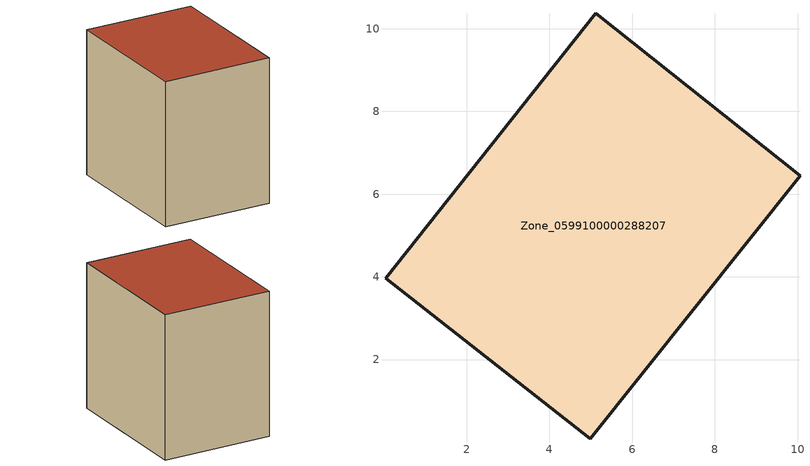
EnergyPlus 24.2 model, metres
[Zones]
Zone_0599100000288207
 floor ground (C_G): 5.12,10.38 10.06,6.45 4.98,0.08 0.04,3.96 z0.48
 wall outside (C_F): 10.06,6.45 5.12,10.38 0.04,3.96 4.98,0.08 10.06,6.45 z0.48:8.75
 roof outside (C_R): 0.04,3.96 4.98,0.08 10.06,6.45 5.12,10.38 z8.75
[BUILDING]
Pand.0599100000288207: North Axis=0; Terrain=City; Loads Convergence Tolerance Value=0.04; Temperature Convergence Tolerance Value=0.4; Solar Distribution=FullExterior; Maximum Number of Warmup Days=25; Minimum Number of Warmup Days=1
[Site:Location]
Rotterdam.The.Hague.AP_ZH_NLD Design_Conditions: Latitude=51.96; Longitude=4.45; Time Zone=1; Elevation=-4.5
[SITE:GROUNDTEMPERATURE:BUILDINGSURFACE]
18, 18, 18, 18, 18, 18, 18, 18, 18, 18, 18, 18
[MATERIAL] Thermal Absorptance=0.9; Solar Absorptance=0.7; Visible Absorptance=0.7
Name | Roughness | Thickness | Conductivity | Density | Specific Heat
G.TC.1965-1974 | MediumSmooth | 0.15 | 0.882353 | 540 | 1210
F.TC.1965-1974 | Rough | 0.3 | 0.697674 | 1920 | 840
R.TC.1965-1974 | MediumRough | 0.2 | 0.232558 | 1500 | 1000
[CONSTRUCTION]
C_G: G.TC.1965-1974
C_F: F.TC.1965-1974
C_R: R.TC.1965-1974
[ZONE]
Zone_0599100000288207: Type=1; Multiplier=1; Ceiling Height=Autocalculate; Volume=Autocalculate; Floor Area=autocalculate; Part of Total Floor Area=Yes
[ZONEINFILTRATION:DESIGNFLOWRATE]
Infil_Zone_0599100000288207: Zone or ZoneList or Space or SpaceList=Zone_0599100000288207; Schedule=AlwaysOn; Design Flow Rate Calculation Method=Flow/Area; Flow Rate per Floor Area=0.003; Constant Term Coefficient=1; Temperature Term Coefficient=0; Velocity Term Coefficient=0; Velocity Squared Term Coefficient=0
[HVACTEMPLATE:ZONE:IDEALLOADSAIRSYSTEM]
Zone_0599100000288207: Maximum Heating Supply Air Temperature=50; Minimum Cooling Supply Air Temperature=13; Maximum Heating Supply Air Humidity Ratio=0.0156; Minimum Cooling Supply Air Humidity Ratio=0.0077; Heating Limit=NoLimit; Cooling Limit=NoLimit; Dehumidification Control Type=ConstantSensibleHeatRatio; Cooling Sensible Heat Ratio=0.7; Dehumidification Setpoint=60; Humidification Control Type=None; Humidification Setpoint=30; Outdoor Air Method=None; Outdoor Air Flow Rate per Person=0.00944; Outdoor Air Flow Rate per Zone Floor Area=0; Outdoor Air Flow Rate per Zone=0; Demand Controlled Ventilation Type=None; Outdoor Air Economizer Type=NoEconomizer; Heat Recovery Type=None; Sensible Heat Recovery Effectiveness=0.7; Latent Heat Recovery Effectiveness=0.65
[ZONECONTROL:THERMOSTAT]
ThermostatControl_Zone_0599100000288207: Zone or ZoneList=Zone_0599100000288207; Control Type Schedule=DualSetpointControlType; Control 1=Thermostat_Zone_0599100000288207; Temperature Difference Between Cutout And Setpoint=0
[THERMOSTATSETPOINT:DUALSETPOINT]
Thermostat_Zone_0599100000288207: Heating Setpoint Temperature Schedule=HeatingSetpoint_Zone_0599100000288207; Cooling Setpoint Temperature Schedule=CoolingSetpoint_Zone_0599100000288207
[SCHEDULE:COMPACT]
HeatingSetpoint_Zone_0599100000288207: Through: 12/31, For: AllDays, Until: 24:00, 21
CoolingSetpoint_Zone_0599100000288207: Through: 12/31, For: AllDays, Until: 24:00, 24
DualSetpointControlType: Through: 12/31, For: AllDays, Until: 24:00, 4
AlwaysOn: Through: 12/31, For: AllDays, Until: 24:00, 1
